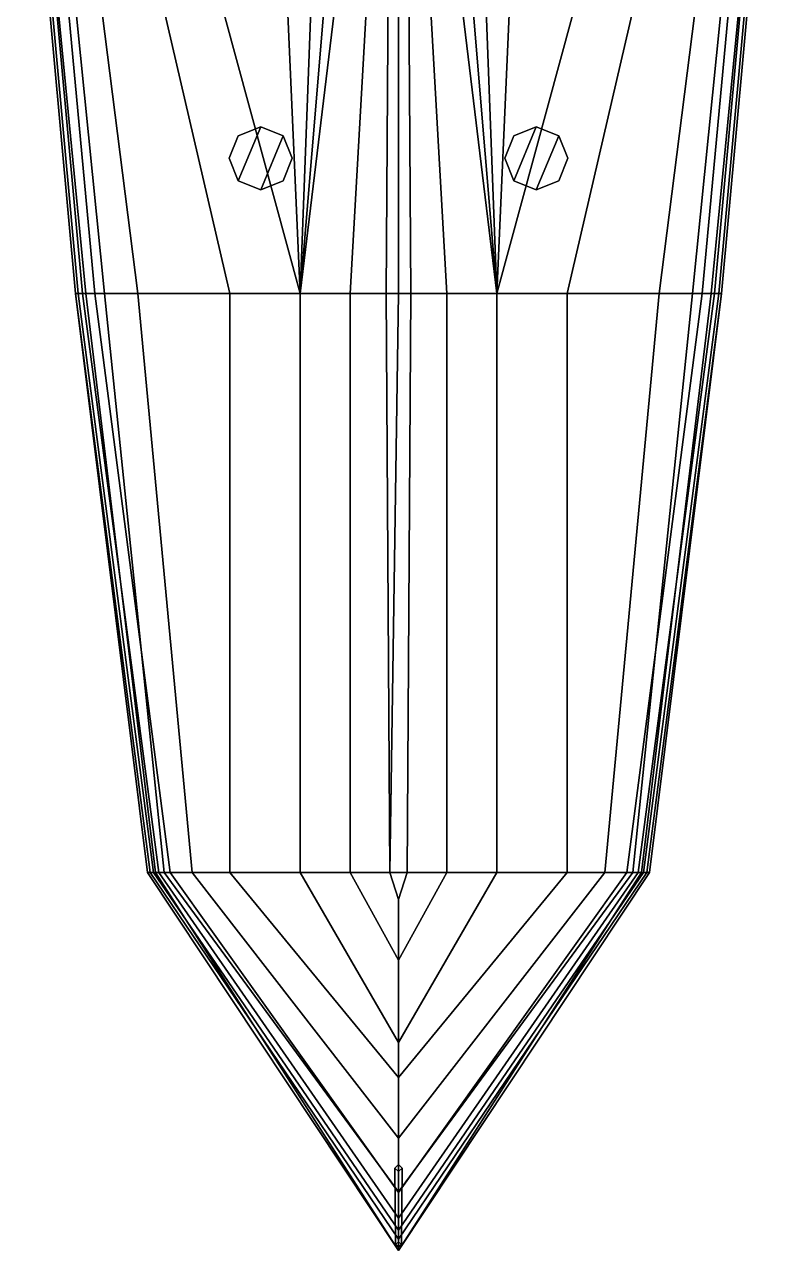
# Model space of a CAD drawing. Extents: x -5 to 5, y -54 to 54.
# Drawn here: x -4.26 to 4.26, y -54.33 to -40.35 of the extents above; entities that cross this region are included whole.
import ezdxf

# ---------------------------------------------------------------- set-up
doc = ezdxf.new("R2010")
doc.units = 0
doc.layers.get('0').update_dxf_attribs({"linetype": 'CONTINUOUS'})

msp = doc.modelspace()

# ---------------------------------------------------------------- linework, layer by layer
for points in [[(-4.26, -37.05, 0.74), (-4.26, -37.05, 0.29), (-3.68, -43.42, 0.14), (-3.68, -43.42, 0.74)], [(-4.26, -37.05, 0.29), (-4.18, -37.05, -0.16), (-3.56, -43.42, -0.16), (-3.68, -43.42, 0.14)], [(-4.23, -37.05, 1.22), (-4.26, -37.05, 0.74), (-3.68, -43.42, 0.74), (-3.65, -43.42, 1.22)], [(-4.18, -37.05, 1.84), (-4.23, -37.05, 1.22), (-3.65, -43.42, 1.22), (-3.6, -43.42, 1.84)], [(-4.18, -37.05, -0.16), (-3.99, -37.05, -0.47), (-3.35, -43.42, -0.4), (-3.56, -43.42, -0.16)], [(-4.05, -37.05, 2.82), (-4.18, -37.05, 1.84), (-3.6, -43.42, 1.84), (-3.46, -43.42, 2.86)], [(-3.46, -43.42, 2.86), (3.46, -43.42, 2.86), (4.05, -37.05, 2.82), (-4.05, -37.05, 2.82)], [(-3.99, -37.05, -0.47), (-3.78, -37.05, -0.67), (-2.97, -43.42, -0.59), (-3.35, -43.42, -0.4)], [(-3.78, -37.05, -0.67), (-3.4, -37.05, -0.92), (-1.92, -43.42, -0.92), (-2.97, -43.42, -0.59)], [(-3.4, -37.05, -0.92), (-2.85, -37.05, -1.19), (-1.12, -43.42, -1.19), (-1.92, -43.42, -0.92)], [(-2.85, -37.05, -1.19), (-1.4, -37.05, -1.86), (-1.12, -43.42, -1.19)], [(-1.4, -37.05, -1.86), (-0.88, -37.05, -2.16), (-1.12, -43.42, -1.19)], [(-0.35, -37.05, -2.67), (-0.19, -37.05, -2.95), (-0.55, -43.42, -1.42), (-1.12, -43.42, -1.19)], [(-0.59, -37.05, -2.39), (-0.35, -37.05, -2.67), (-1.12, -43.42, -1.19)], [(-0.88, -37.05, -2.16), (-0.59, -37.05, -2.39), (-1.12, -43.42, -1.19)], [(-0.19, -37.05, -2.95), (-0.1, -37.05, -3.35), (-0.14, -43.42, -1.61), (-0.55, -43.42, -1.42)], [(-0.1, -37.05, -3.35), (0, -37.05, -3.41), (0, -43.42, -1.63), (-0.14, -43.42, -1.61)], [(0.14, -43.42, -1.61), (0, -43.42, -1.63), (0, -37.05, -3.41), (0.1, -37.05, -3.35)], [(0.55, -43.42, -1.42), (0.14, -43.42, -1.61), (0.1, -37.05, -3.35), (0.19, -37.05, -2.95)], [(1.12, -43.42, -1.19), (0.55, -43.42, -1.42), (0.19, -37.05, -2.95), (0.35, -37.05, -2.67)], [(1.12, -43.42, -1.19), (1.12, -43.42, -1.19), (0.35, -37.05, -2.67), (0.59, -37.05, -2.39)], [(1.12, -43.42, -1.19), (1.12, -43.42, -1.19), (0.59, -37.05, -2.39), (0.88, -37.05, -2.16)], [(1.12, -43.42, -1.19), (1.12, -43.42, -1.19), (0.88, -37.05, -2.16), (1.4, -37.05, -1.86)], [(1.92, -43.42, -0.92), (1.12, -43.42, -1.19), (2.85, -37.05, -1.19), (3.4, -37.05, -0.92)], [(1.12, -43.42, -1.19), (1.12, -43.42, -1.19), (1.4, -37.05, -1.86), (2.85, -37.05, -1.19)], [(2.97, -43.42, -0.59), (1.92, -43.42, -0.92), (3.4, -37.05, -0.92), (3.78, -37.05, -0.67)], [(3.35, -43.42, -0.4), (2.97, -43.42, -0.59), (3.78, -37.05, -0.67), (3.99, -37.05, -0.47)], [(3.56, -43.42, -0.16), (3.35, -43.42, -0.4), (3.99, -37.05, -0.47), (4.18, -37.05, -0.16)], [(3.46, -43.42, 2.86), (3.6, -43.42, 1.84), (4.18, -37.05, 1.84), (4.05, -37.05, 2.82)], [(3.68, -43.42, 0.14), (3.56, -43.42, -0.16), (4.18, -37.05, -0.16), (4.26, -37.05, 0.29)], [(3.6, -43.42, 1.84), (3.65, -43.42, 1.22), (4.23, -37.05, 1.22), (4.18, -37.05, 1.84)], [(3.65, -43.42, 1.22), (3.68, -43.42, 0.74), (4.26, -37.05, 0.74), (4.23, -37.05, 1.22)], [(3.68, -43.42, 0.74), (3.68, -43.42, 0.14), (4.26, -37.05, 0.29), (4.26, -37.05, 0.74)], [(-1.825, -42.135, 2.98), (-1.57, -41.52, 2.98), (-1.825, -41.625, 2.98), (-1.93, -41.88, 2.98)], [(-1.825, -41.625, 2.84), (-1.93, -41.88, 2.85), (-1.93, -41.88, 2.98), (-1.825, -41.625, 2.98)], [(-1.57, -41.52, 2.84), (-1.825, -41.625, 2.84), (-1.825, -41.625, 2.98), (-1.57, -41.52, 2.98)], [(-1.57, -42.24, 2.98), (-1.315, -41.625, 2.98), (-1.57, -41.52, 2.98), (-1.825, -42.135, 2.98)], [(-1.315, -41.625, 2.84), (-1.57, -41.52, 2.84), (-1.57, -41.52, 2.98), (-1.315, -41.625, 2.98)], [(-1.315, -42.135, 2.98), (-1.21, -41.88, 2.98), (-1.315, -41.625, 2.98), (-1.57, -42.24, 2.98)], [(-1.21, -41.88, 2.85), (-1.315, -41.625, 2.84), (-1.315, -41.625, 2.98), (-1.21, -41.88, 2.98)], [(1.315, -42.135, 2.98), (1.57, -41.52, 2.98), (1.315, -41.625, 2.98), (1.21, -41.88, 2.98)], [(1.315, -41.625, 2.84), (1.21, -41.88, 2.85), (1.21, -41.88, 2.98), (1.315, -41.625, 2.98)], [(1.57, -41.52, 2.84), (1.315, -41.625, 2.84), (1.315, -41.625, 2.98), (1.57, -41.52, 2.98)], [(1.57, -42.24, 2.98), (1.825, -41.625, 2.98), (1.57, -41.52, 2.98), (1.315, -42.135, 2.98)], [(1.825, -41.625, 2.84), (1.57, -41.52, 2.84), (1.57, -41.52, 2.98), (1.825, -41.625, 2.98)], [(1.825, -42.135, 2.98), (1.93, -41.88, 2.98), (1.825, -41.625, 2.98), (1.57, -42.24, 2.98)], [(1.93, -41.88, 2.85), (1.825, -41.625, 2.84), (1.825, -41.625, 2.98), (1.93, -41.88, 2.98)], [(-1.93, -41.88, 2.85), (-1.825, -42.135, 2.85), (-1.825, -42.135, 2.98), (-1.93, -41.88, 2.98)], [(-1.315, -42.135, 2.85), (-1.21, -41.88, 2.85), (-1.21, -41.88, 2.98), (-1.315, -42.135, 2.98)], [(1.21, -41.88, 2.85), (1.315, -42.135, 2.85), (1.315, -42.135, 2.98), (1.21, -41.88, 2.98)], [(1.825, -42.135, 2.85), (1.93, -41.88, 2.85), (1.93, -41.88, 2.98), (1.825, -42.135, 2.98)], [(-1.825, -42.135, 2.85), (-1.57, -42.24, 2.85), (-1.57, -42.24, 2.98), (-1.825, -42.135, 2.98)], [(-1.57, -42.24, 2.85), (-1.315, -42.135, 2.85), (-1.315, -42.135, 2.98), (-1.57, -42.24, 2.98)], [(1.315, -42.135, 2.85), (1.57, -42.24, 2.85), (1.57, -42.24, 2.98), (1.315, -42.135, 2.98)], [(1.57, -42.24, 2.85), (1.825, -42.135, 2.85), (1.825, -42.135, 2.98), (1.57, -42.24, 2.98)], [(-3.68, -43.42, 0.74), (-3.68, -43.42, 0.14), (-2.86, -50.02, 0.2), (-2.83, -50.02, 0.74)], [(-3.68, -43.42, 0.14), (-3.56, -43.42, -0.16), (-2.77, -50.02, -0.02), (-2.86, -50.02, 0.2)], [(-3.65, -43.42, 1.22), (-3.68, -43.42, 0.74), (-2.83, -50.02, 0.74), (-2.79, -50.02, 1.22)], [(-3.6, -43.42, 1.84), (-3.65, -43.42, 1.22), (-2.79, -50.02, 1.22), (-2.73, -50.02, 1.84)], [(-3.46, -43.42, 2.86), (-3.6, -43.42, 1.84), (-2.73, -50.02, 1.84), (-2.6, -50.02, 2.91)], [(-3.56, -43.42, -0.16), (-3.35, -43.42, -0.4), (-2.67, -50.02, -0.11), (-2.77, -50.02, -0.02)], [(-2.6, -50.02, 2.91), (2.6, -50.02, 2.91), (3.46, -43.42, 2.86), (-3.46, -43.42, 2.86)], [(-3.35, -43.42, -0.4), (-2.97, -43.42, -0.59), (-2.35, -50.02, -0.24), (-2.67, -50.02, -0.11)], [(-2.97, -43.42, -0.59), (-1.92, -43.42, -0.92), (-1.92, -50.02, -0.31), (-2.35, -50.02, -0.24)], [(-1.92, -43.42, -0.92), (-1.12, -43.42, -1.19), (-1.12, -50.02, -0.4), (-1.92, -50.02, -0.31)], [(-1.12, -43.42, -1.19), (-0.55, -43.42, -1.42), (-0.55, -50.02, -0.48), (-1.12, -50.02, -0.4)], [(-0.55, -43.42, -1.42), (-0.14, -43.42, -1.61), (-0.1, -50.02, -0.58), (-0.55, -50.02, -0.48)], [(-0.1, -50.02, -0.58), (-0.1, -50.02, -0.58), (-0.14, -43.42, -1.61), (0, -43.42, -1.63)], [(0.1, -50.02, -0.58), (-0.1, -50.02, -0.58), (0, -43.42, -1.63), (0.14, -43.42, -1.61)], [(0.55, -50.02, -0.48), (0.1, -50.02, -0.58), (0.14, -43.42, -1.61), (0.55, -43.42, -1.42)], [(1.12, -50.02, -0.4), (0.55, -50.02, -0.48), (0.55, -43.42, -1.42), (1.12, -43.42, -1.19)], [(1.92, -50.02, -0.31), (1.12, -50.02, -0.4), (1.12, -43.42, -1.19), (1.92, -43.42, -0.92)], [(2.35, -50.02, -0.24), (1.92, -50.02, -0.31), (1.92, -43.42, -0.92), (2.97, -43.42, -0.59)], [(2.67, -50.02, -0.11), (2.35, -50.02, -0.24), (2.97, -43.42, -0.59), (3.35, -43.42, -0.4)], [(2.6, -50.02, 2.91), (2.73, -50.02, 1.84), (3.6, -43.42, 1.84), (3.46, -43.42, 2.86)], [(2.77, -50.02, -0.02), (2.67, -50.02, -0.11), (3.35, -43.42, -0.4), (3.56, -43.42, -0.16)], [(2.73, -50.02, 1.84), (2.79, -50.02, 1.22), (3.65, -43.42, 1.22), (3.6, -43.42, 1.84)], [(2.86, -50.02, 0.2), (2.77, -50.02, -0.02), (3.56, -43.42, -0.16), (3.68, -43.42, 0.14)], [(2.79, -50.02, 1.22), (2.83, -50.02, 0.74), (3.68, -43.42, 0.74), (3.65, -43.42, 1.22)], [(2.83, -50.02, 0.74), (2.86, -50.02, 0.2), (3.68, -43.42, 0.14), (3.68, -43.42, 0.74)], [(-2.86, -50.02, 0.2), (-2.77, -50.02, -0.02), (0, -54.33, -0.1), (0, -54.33, 0.14)], [(-2.83, -50.02, 0.74), (-2.86, -50.02, 0.2), (0, -54.33, 0.14), (0, -54.2, 0.74)], [(-2.79, -50.02, 1.22), (-2.83, -50.02, 0.74), (0, -54.2, 0.74), (0, -54.1, 1.22)], [(-2.73, -50.02, 1.84), (-2.79, -50.02, 1.22), (0, -54.1, 1.22), (0, -53.96, 1.84)], [(-2.77, -50.02, -0.02), (-2.67, -50.02, -0.11), (0, -53.66, -0.19), (0, -54.33, -0.1)], [(-2.6, -50.02, 2.91), (-2.73, -50.02, 1.84), (0, -53.96, 1.84), (0, -53.67, 2.99)], [(-2.67, -50.02, -0.11), (-2.35, -50.02, -0.24), (0, -53.05, -0.26), (0, -53.66, -0.19)], [(2.6, -50.02, 2.91), (-2.6, -50.02, 2.91), (0, -53.67, 2.99)], [(-2.35, -50.02, -0.24), (-1.92, -50.02, -0.31), (0, -52.36, -0.34), (0, -53.05, -0.26)], [(-1.92, -50.02, -0.31), (-1.12, -50.02, -0.4), (0, -51.96, -0.4), (0, -52.36, -0.34)], [(-1.12, -50.02, -0.4), (-0.55, -50.02, -0.48), (0, -51.02, -0.52), (0, -51.96, -0.4)], [(-0.55, -50.02, -0.48), (-0.1, -50.02, -0.58), (0, -50.33, -0.58), (0, -51.02, -0.52)], [(-0.1, -50.02, -0.58), (0.1, -50.02, -0.58), (0, -50.33, -0.58)], [(0.1, -50.02, -0.58), (0.1, -50.02, -0.58), (0, -50.33, -0.58)], [(0, -51.02, -0.52), (0, -50.33, -0.58), (0.1, -50.02, -0.58), (0.55, -50.02, -0.48)], [(0, -51.96, -0.4), (0, -51.02, -0.52), (0.55, -50.02, -0.48), (1.12, -50.02, -0.4)], [(0, -52.36, -0.34), (0, -51.96, -0.4), (1.12, -50.02, -0.4), (1.92, -50.02, -0.31)], [(0, -53.05, -0.26), (0, -52.36, -0.34), (1.92, -50.02, -0.31), (2.35, -50.02, -0.24)], [(0, -53.66, -0.19), (0, -53.05, -0.26), (2.35, -50.02, -0.24), (2.67, -50.02, -0.11)], [(0, -54.33, -0.1), (0, -53.66, -0.19), (2.67, -50.02, -0.11), (2.77, -50.02, -0.02)], [(0, -54.33, 0.14), (0, -54.33, -0.1), (2.77, -50.02, -0.02), (2.86, -50.02, 0.2)], [(0, -54.2, 0.74), (0, -54.33, 0.14), (2.86, -50.02, 0.2), (2.83, -50.02, 0.74)], [(0, -54.1, 1.22), (0, -54.2, 0.74), (2.83, -50.02, 0.74), (2.79, -50.02, 1.22)], [(0, -53.96, 1.84), (0, -54.1, 1.22), (2.79, -50.02, 1.22), (2.73, -50.02, 1.84)], [(0, -53.67, 2.99), (0, -53.96, 1.84), (2.73, -50.02, 1.84), (2.6, -50.02, 2.91)], [(0, -53.35, 2.98), (-0.04, -53.39, 2.98), (-0.035, -54.26, 7.4), (0, -54.23, 7.4)], [(0.04, -53.39, 2.98), (0, -53.35, 2.98), (0, -54.23, 7.4), (0.035, -54.26, 7.4)], [(-0.04, -53.39, 2.98), (0, -53.43, 2.98), (0, -54.29, 7.4), (-0.035, -54.26, 7.4)], [(0, -53.43, 2.98), (0.04, -53.39, 2.98), (0.035, -54.26, 7.4), (0, -54.29, 7.4)], [(0, -54.23, 7.4), (-0.035, -54.26, 7.4), (0, -54.29, 7.4), (0.035, -54.26, 7.4)]]:
    msp.add_3dface(points)

doc.saveas('drawing.dxf')
